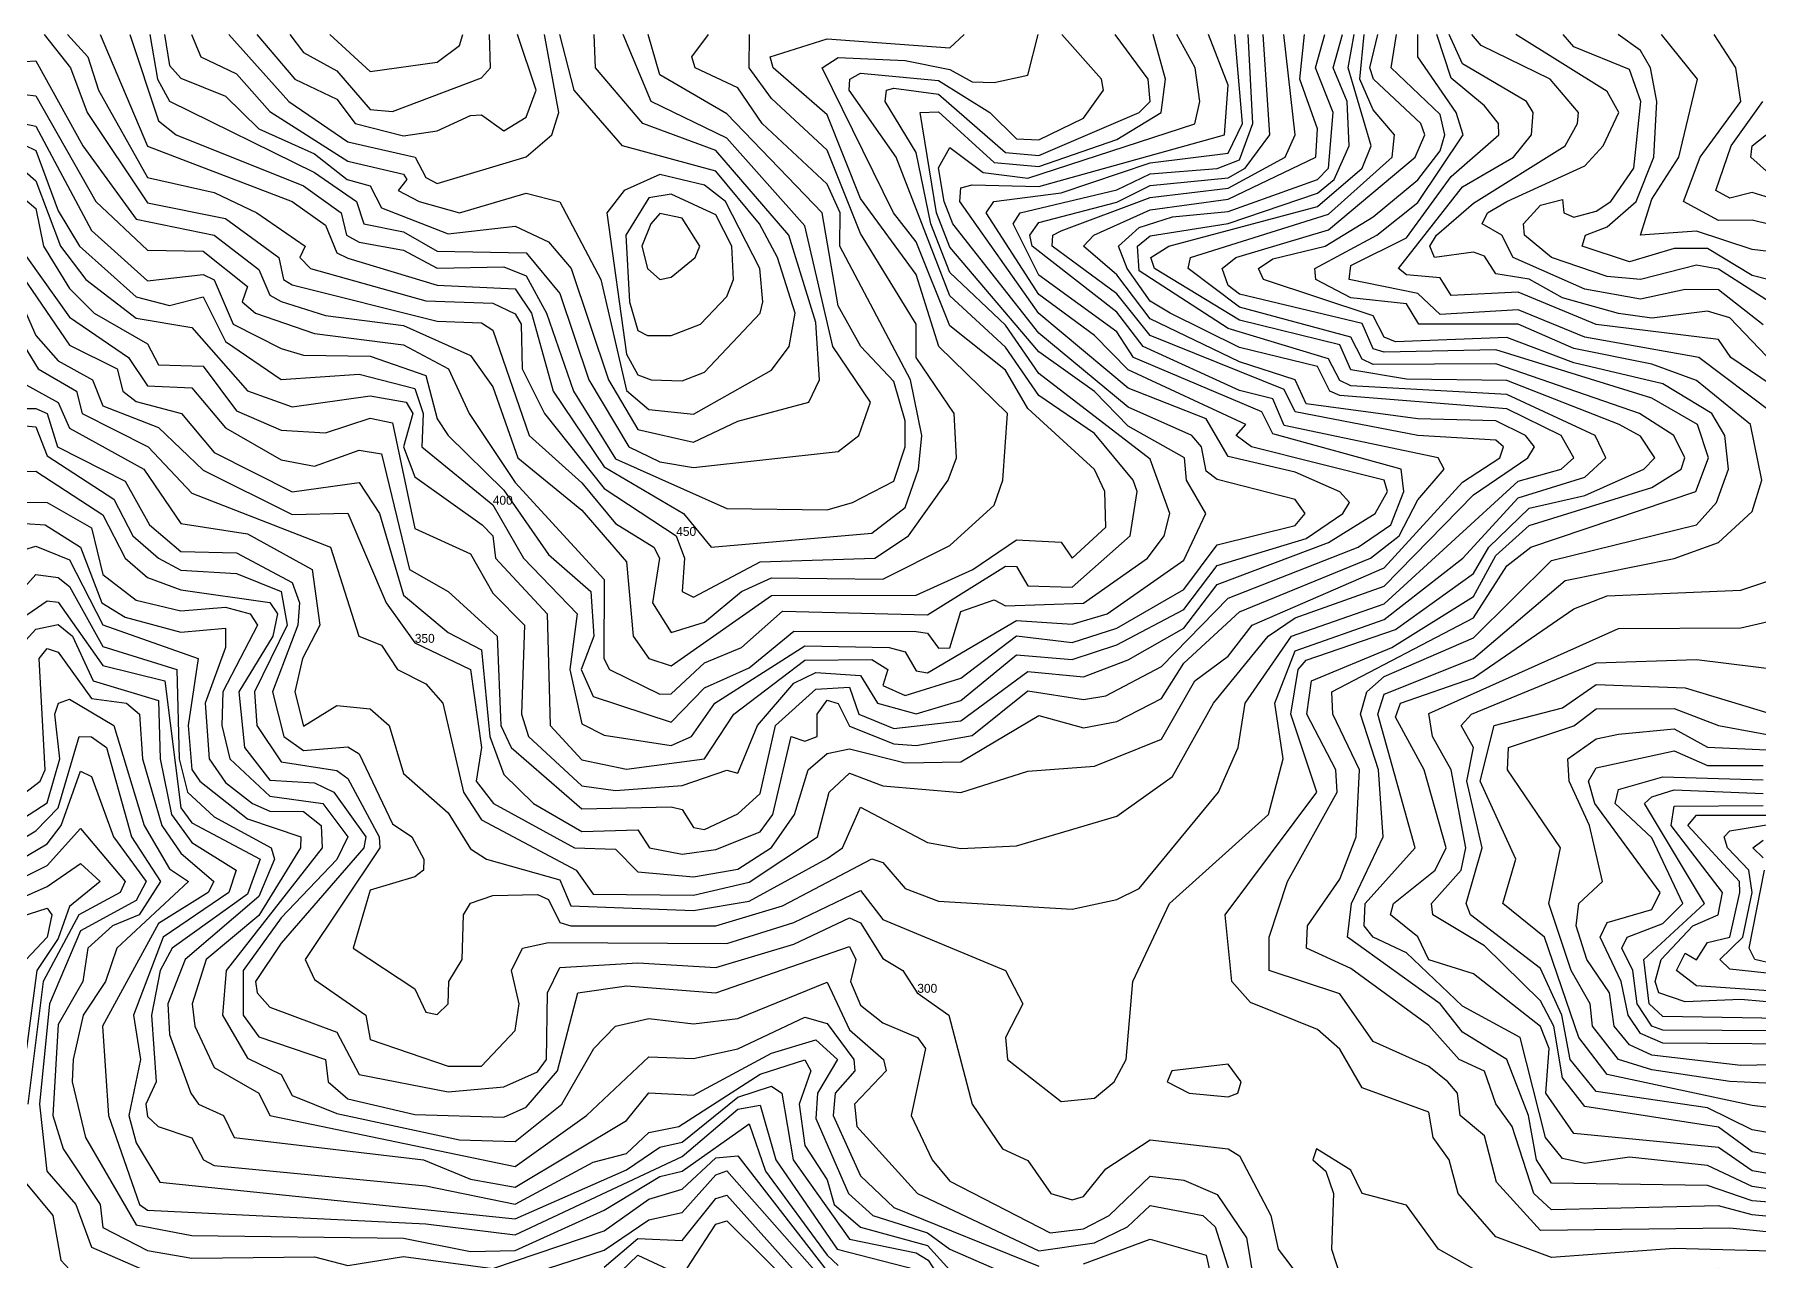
# Model space of a CAD drawing. Header units: metres. Extents: x 310028 to 360472, y 4137098 to 4159193.
# Drawn here: x 340161 to 342481, y 4157542 to 4159192 of the extents above; entities that cross this region are included whole.
import ezdxf

# ---------------------------------------------------------------- set-up
doc = ezdxf.new("R2010")
doc.units = ezdxf.units.M
for name, color, linetype in [('CONTOUR', 254, 'Continuous'), ('CONTOUR_INDEX', 33, 'Continuous'), ('CONTOUR_LABELS', 7, 'Continuous')]:
    doc.layers.add(name, color=color, linetype=linetype)

msp = doc.modelspace()

# ---------------------------------------------------------------- linework, layer by layer
at = {"layer": 'CONTOUR'}
for points, elevation in [([(340132.5, 4158730.3), (340192.5, 4158696.9), (340207.5, 4158662.4), (340307.8, 4158607.5), (340357.5, 4158534), (340447.5, 4158520.5), (340534.5, 4158472.5), (340544.8, 4158397.5), (340521.4, 4158352.5), (340511.1, 4158307.5), (340522.5, 4158261.3), (340567.5, 4158289.3), (340612.5, 4158284.8), (340637.9, 4158262.5), (340657.5, 4158197.6), (340717.5, 4158144.8), (340747.5, 4158096.4), (340768.8, 4158082.5), (340867.5, 4158054.4), (340882.5, 4158019.4), (341047.5, 4158013.4), (341122.5, 4158025.9), (341227.5, 4158083.1), (341248.4, 4158097.5), (341272.5, 4158152.3), (341362.5, 4158104.8), (341407.5, 4158096.6), (341482.5, 4158100.4), (341617.5, 4158140.2), (341692.5, 4158193.6), (341747.6, 4158292.5), (341821.1, 4158382.5), (341857.5, 4158407.1), (341977.5, 4158449.9), (342097.5, 4158572.7), (342170.7, 4158622.5), (342179.6, 4158637.5), (342167.4, 4158652.5), (342127.5, 4158672.2), (342022.5, 4158675), (341872.5, 4158695.1), (341857.5, 4158727.7), (341782.5, 4158751.8), (341662.5, 4158809.6), (341617.5, 4158868.8), (341572.8, 4158907.5), (341586.3, 4158922.5), (341662.5, 4158956.6), (341767.5, 4158970.6), (341885.2, 4159027.5), (341887.5, 4159065.7), (341863.8, 4159132.5), (341870.2, 4159192.5)], 330), ([(340132.5, 4158796.5), (340165.7, 4158742.5), (340217.3, 4158712.5), (340224.9, 4158682.5), (340313.5, 4158637.5), (340372.5, 4158575), (340559.2, 4158502.5), (340597.1, 4158382.5), (340627.5, 4158370.3), (340649.1, 4158337.5), (340687.5, 4158318.6), (340710.4, 4158292.5), (340738.2, 4158172.5), (340762.5, 4158135.1), (340889.7, 4158067.5), (340912.5, 4158035.1), (341047.5, 4158034), (341122.5, 4158051.2), (341214.4, 4158112.5), (341230.4, 4158172.5), (341257.5, 4158198.2), (341302.5, 4158180.9), (341407.5, 4158172.1), (341497.5, 4158200.8), (341587.5, 4158207.4), (341677.5, 4158243.8), (341722.5, 4158322.6), (341767.5, 4158355.7), (341799.5, 4158397.5), (341977.5, 4158474.5), (342082.5, 4158589.7), (342132.9, 4158622.5), (342137.9, 4158637.5), (342127.5, 4158646.4), (342022.5, 4158652.7), (341857.5, 4158684.7), (341842.5, 4158714.8), (341662.5, 4158787.1), (341617.5, 4158843.3), (341530.6, 4158907.5), (341531.3, 4158922.5), (341542.5, 4158928.3), (341662.5, 4158972.9), (341767.5, 4158985.5), (341844.2, 4159027.5), (341857.4, 4159057.5), (341842.4, 4159192.5)], 340), ([(340132.5, 4158884.5), (340207.5, 4158774.1), (340271.7, 4158742.5), (340279.3, 4158712.5), (340297.5, 4158698.3), (340358.3, 4158682.5), (340402.5, 4158629.8), (340507.5, 4158576.9), (340597.5, 4158589.3), (340624.8, 4158547.5), (340657.5, 4158437.9), (340717.5, 4158387.3), (340762.5, 4158364), (340773.7, 4158247.5), (340792.5, 4158196.2), (340832.4, 4158157.5), (340897.5, 4158119.8), (340972.5, 4158121.9), (340988.2, 4158097.5), (341032.5, 4158089.1), (341077.5, 4158095.2), (341137.5, 4158119), (341154.3, 4158142.5), (341179.3, 4158247.5), (341197.5, 4158241), (341213.9, 4158247.5), (341214.3, 4158277.5), (341227.5, 4158296.3), (341242.5, 4158292.1), (341257.5, 4158261.5), (341317.5, 4158237.5), (341347.5, 4158235.4), (341422.5, 4158248.8), (341497.5, 4158309), (341572.5, 4158297.2), (341602.5, 4158302.4), (341677.5, 4158341.7), (341767.5, 4158433.5), (341942.3, 4158502.5), (341986.3, 4158532.5), (342003.8, 4158577.5), (342000, 4158607.5), (341827.5, 4158654.7), (341812.5, 4158684.5), (341640.1, 4158757.5), (341617.5, 4158792), (341512.5, 4158868.3), (341478, 4158937.5), (341487.5, 4158952.5), (341617.5, 4158983.3), (341662.5, 4159004.7), (341752.5, 4159012.1), (341782.5, 4159023.7), (341800.3, 4159072.5), (341794.2, 4159192.5)], 360), ([(340132.5, 4158917.8), (340207.5, 4158812.1), (340287.1, 4158757.5), (340312.5, 4158719.7), (340372.5, 4158717), (340417.5, 4158663.2), (340492.5, 4158620), (340537.5, 4158611.4), (340597.5, 4158632.9), (340627.5, 4158627.9), (340665.5, 4158472.5), (340717.5, 4158442.9), (340783.4, 4158382.5), (340788.5, 4158262.5), (340802, 4158232.5), (340897.5, 4158149.9), (341017.5, 4158152.7), (341032.5, 4158149.4), (341047.5, 4158124.9), (341062.5, 4158122.2), (341107.5, 4158143.5), (341137.5, 4158170.7), (341158.2, 4158262.5), (341212.5, 4158311.2), (341257.5, 4158314), (341270, 4158277.5), (341317.5, 4158258.4), (341407.5, 4158268.7), (341497.5, 4158334.8), (341572.5, 4158328), (341632.5, 4158350.8), (341707.5, 4158393.2), (341752.5, 4158451.9), (341902.5, 4158508.5), (341965.2, 4158547.5), (341981.7, 4158577.5), (341977.5, 4158592.6), (341798.6, 4158637.5), (341778.1, 4158652.5), (341791.3, 4158667.5), (341632.5, 4158741), (341587.5, 4158787.4), (341512.5, 4158842.7), (341441.7, 4158952.5), (341451.7, 4158967.5), (341542.5, 4158979.5), (341662.5, 4159019.9), (341767.5, 4159032.7), (341786.8, 4159072.5), (341776.1, 4159192.5)], 370), ([(340147.5, 4158665.8), (340162.5, 4158664.4), (340177.5, 4158625.3), (340267.5, 4158567.1), (340293.1, 4158517.5), (340327.4, 4158487.5), (340357.5, 4158471.5), (340432.5, 4158466.7), (340492.8, 4158442.5), (340500.9, 4158397.5), (340456.9, 4158307.5), (340460.1, 4158262.5), (340492.5, 4158213.2), (340567.5, 4158201.7), (340582.5, 4158191), (340624.7, 4158112.5), (340625.4, 4158097.5), (340524.8, 4157947.5), (340537.5, 4157920.6), (340606.4, 4157872.5), (340612.5, 4157839.7), (340717.5, 4157803.5), (340762.5, 4157803.9), (340807.5, 4157851.8), (340812.9, 4157887.5), (340802.7, 4157932.5), (340817.4, 4157962.5), (340852.5, 4157970), (341092.5, 4157968.9), (341182.5, 4157997.3), (341272.5, 4158040.4), (341302.5, 4158001.1), (341467.5, 4157932.5), (341491.1, 4157887.5), (341467.6, 4157842.5), (341470.2, 4157812.5), (341542.5, 4157756.2), (341587.5, 4157760.7), (341614, 4157782.5), (341629.8, 4157812.5), (341639, 4157917.5), (341688.2, 4158022.5), (341821.7, 4158142.5), (341841.3, 4158217.5), (341830.2, 4158292.5), (341857.5, 4158362.9), (341977.5, 4158404.9), (342083, 4158487.5), (342157.5, 4158568.9), (342247.5, 4158596.6), (342275.5, 4158622.5), (342261.3, 4158652.5), (342142.5, 4158708), (341932.5, 4158719.4), (341917.5, 4158726.8), (341902.5, 4158756), (341767.5, 4158796.8), (341647.5, 4158874.5), (341645.2, 4158907.5), (341662.5, 4158921.3), (341767.5, 4158938.2), (341887.5, 4158978.8), (341909.9, 4158997.5), (341930.3, 4159042.5), (341927.6, 4159102.5), (341908.8, 4159147.5), (341921.3, 4159192.5)], 310), ([(340147.5, 4158688.9), (340162.5, 4158689.2), (340177.5, 4158682.4), (340191.7, 4158637.5), (340282.5, 4158591.2), (340315.4, 4158532.5), (340357.5, 4158496.4), (340432.5, 4158494.6), (340507.5, 4158454.8), (340517.4, 4158427.5), (340515.1, 4158397.5), (340481, 4158307.5), (340496.4, 4158247.5), (340522.5, 4158228.7), (340582.5, 4158233.8), (340597.5, 4158224), (340642.5, 4158129.9), (340668.5, 4158112.5), (340684.7, 4158082.5), (340684.4, 4158067.5), (340672.5, 4158058.6), (340612.5, 4158040.5), (340589.4, 4157962.5), (340672.5, 4157907.9), (340687.5, 4157876.3), (340702.5, 4157873.4), (340717.2, 4157887.5), (340718.4, 4157917.5), (340736.3, 4157947.5), (340738.2, 4158007.5), (340747.5, 4158023), (340777.5, 4158033.5), (340837.5, 4158034.7), (340852.5, 4158028), (340867.5, 4157997.3), (340882.5, 4157992.6), (341077.5, 4157992.7), (341167.5, 4158019.4), (341287.5, 4158083), (341302.5, 4158077.7), (341332.5, 4158042.7), (341377.5, 4158026), (341557.5, 4158014.9), (341617.5, 4158028), (341647.5, 4158043.1), (341754.5, 4158172.5), (341780.9, 4158232.5), (341790.2, 4158292.5), (341852.6, 4158382.5), (341977.5, 4158426.1), (342157.5, 4158591), (342215.7, 4158607.5), (342232.5, 4158622.4), (342215.5, 4158652.5), (342142.5, 4158688.4), (341917.5, 4158706.5), (341904.3, 4158712.5), (341887.5, 4158745.5), (341782.5, 4158771.2), (341689.2, 4158817.5), (341662.5, 4158833.7), (341631.2, 4158877.5), (341619.6, 4158907.5), (341647.5, 4158932.5), (341692.5, 4158947), (341767.5, 4158954.1), (341887.5, 4158997.4), (341902.4, 4159012.5), (341908.7, 4159087.5), (341884.8, 4159147.5), (341897.4, 4159192.5)], 320), ([(340147.5, 4158970.8), (340162.5, 4158958.1), (340172.7, 4158907.5), (340207.5, 4158850.5), (340240.8, 4158817.5), (340312.5, 4158776.2), (340327.5, 4158748), (340387.5, 4158746.1), (340432.5, 4158685.8), (340492.5, 4158659.7), (340552.5, 4158656.1), (340612.5, 4158676.2), (340642.5, 4158669.8), (340672.5, 4158527.6), (340747.5, 4158493.5), (340777.5, 4158440.4), (340820.1, 4158397.5), (340815.9, 4158277.5), (340825.5, 4158247.5), (340897.5, 4158181.2), (340942.5, 4158175), (341032.5, 4158181.7), (341092.5, 4158202.2), (341107.5, 4158198), (341134, 4158262.5), (341182.5, 4158319.3), (341212.5, 4158333.6), (341272.5, 4158329.8), (341295.1, 4158292.5), (341347.5, 4158277.9), (341407.5, 4158296.1), (341482.5, 4158357.4), (341557.5, 4158351.3), (341617.5, 4158370.8), (341707.5, 4158418.4), (341752.5, 4158477.7), (341872.5, 4158514.2), (341921.5, 4158547.5), (341930.5, 4158562.5), (341917.5, 4158576.8), (341857.5, 4158603.5), (341767.5, 4158624.2), (341737.5, 4158675.2), (341632.5, 4158716.5), (341512.5, 4158816.7), (341406, 4158967.5), (341407.5, 4158986.1), (341422.5, 4158990), (341512.5, 4158988), (341762.5, 4159057.5), (341767.5, 4159124.2), (341740.8, 4159192.5)], 380), ([(340147.5, 4159008.7), (340162.5, 4158995.6), (340195.5, 4158907.5), (340229.9, 4158862.5), (340297.5, 4158810.7), (340372.5, 4158797.9), (340447.5, 4158712.9), (340507.5, 4158691.3), (340612.5, 4158706), (340660.9, 4158697.5), (340670, 4158682.5), (340657.1, 4158637.5), (340672.5, 4158597.1), (340763, 4158532.5), (340777.4, 4158517.5), (340781, 4158487.5), (340850.7, 4158412.5), (340854.6, 4158262.5), (340897.5, 4158216), (340957.5, 4158203.7), (341062.5, 4158217.5), (341101.9, 4158277.5), (341197.5, 4158350.3), (341287.5, 4158351), (341309.2, 4158337.5), (341302.5, 4158316.2), (341332.5, 4158302.6), (341407.5, 4158325.8), (341482.5, 4158382.8), (341557.5, 4158373.9), (341617.5, 4158393.1), (341707.5, 4158445.2), (341752.5, 4158505.6), (341857.5, 4158531.5), (341871.1, 4158547.5), (341857.5, 4158566.3), (341752.5, 4158593.5), (341737.5, 4158604.8), (341731.4, 4158637.5), (341718.6, 4158652.5), (341632.5, 4158690.7), (341512.5, 4158790.4), (341396.8, 4158937.5), (341384.9, 4158967.5), (341377.5, 4159012.8), (341392.5, 4159040.3), (341437.5, 4159006.8), (341497.5, 4158999.1), (341722.5, 4159072.2), (341729, 4159102.5), (341722.7, 4159147.5), (341698, 4159192.5)], 390), ([(340147.5, 4159072.4), (340162.5, 4159069.1), (340237.5, 4158928.8), (340312.5, 4158860.9), (340387.5, 4158869.6), (340402.5, 4158862), (340428.1, 4158802.5), (340492.5, 4158769.6), (340522.5, 4158760.8), (340612.5, 4158759.4), (340687.5, 4158733.3), (340702.5, 4158675.2), (340717.4, 4158652.5), (340792.5, 4158578.9), (340852.5, 4158492.3), (340909.4, 4158442.5), (340913.6, 4158382.5), (340896.3, 4158337.5), (340912.5, 4158301.2), (341017.5, 4158267), (341062.5, 4158313.2), (341122.5, 4158340), (341182.5, 4158389.5), (341347.5, 4158389), (341362.5, 4158386.4), (341377.5, 4158366.4), (341392.5, 4158366.7), (341407.5, 4158415.9), (341452.5, 4158431.4), (341467.5, 4158423.4), (341572.5, 4158427.1), (341658.7, 4158487.5), (341681.2, 4158517.5), (341689, 4158547.5), (341662.5, 4158620.8), (341512.5, 4158736.2), (341467.5, 4158801.2), (341392.5, 4158872.2), (341366.9, 4158937.5), (341347.5, 4159033.8), (341305.7, 4159102.5), (341307.3, 4159117.5), (341317.5, 4159120.2), (341377.5, 4159112), (341467.5, 4159033.7), (341512.5, 4159029.5), (341647.5, 4159087.3), (341662.4, 4159102.5), (341659.6, 4159132.5), (341615, 4159192.5)], 410), ([(340147.5, 4159111.6), (340162.5, 4159109.7), (340243.1, 4158967.5), (340312.5, 4158902.1), (340387.5, 4158900.8), (340447.5, 4158853.3), (340440.3, 4158832.5), (340458.1, 4158817.5), (340537.5, 4158790), (340657.5, 4158774.5), (340718, 4158742.5), (340745.8, 4158682.5), (340807.5, 4158589.4), (340927.5, 4158458.8), (340927.1, 4158352.5), (340934.5, 4158337.5), (341002.5, 4158304.5), (341017.5, 4158304.9), (341062.5, 4158346.8), (341112.3, 4158367.5), (341167.5, 4158416), (341362.5, 4158411.4), (341467.5, 4158476.7), (341482.5, 4158476.3), (341497.5, 4158450.2), (341557.5, 4158448.7), (341635.4, 4158517.5), (341645, 4158577.5), (341639.5, 4158592.5), (341587.5, 4158655.2), (341512.5, 4158706.4), (341467.5, 4158771.4), (341392.5, 4158840.8), (341320.6, 4159027.5), (341257, 4159117.5), (341258.2, 4159132.5), (341272.5, 4159140.5), (341377.5, 4159130.6), (341446.5, 4159087.5), (341482.5, 4159052.2), (341512.5, 4159050.9), (341572.5, 4159079.9), (341599.3, 4159117.5), (341596.8, 4159132.5), (341543.4, 4159192.5)], 420), ([(340147.5, 4159156.1), (340162.5, 4159157.1), (340225.8, 4159042.5), (340297.5, 4158944.1), (340402.5, 4158922.5), (340462.5, 4158876), (340477.5, 4158841.8), (340492.5, 4158832.9), (340552.5, 4158814.2), (340657.5, 4158800.6), (340747.5, 4158760.5), (340777.5, 4158718.2), (340811.1, 4158622.5), (340897.5, 4158552.2), (340957.5, 4158482.4), (340966.4, 4158382.5), (340987.3, 4158352.5), (341017.5, 4158342.5), (341152.5, 4158437.1), (341347.5, 4158437.8), (341423.7, 4158472.5), (341482.5, 4158512.4), (341542.5, 4158509), (341557.5, 4158487.5), (341602.5, 4158529.4), (341601.1, 4158577.5), (341587.5, 4158606.8), (341497.5, 4158689), (341467.5, 4158740.6), (341392.5, 4158800.4), (341347.5, 4158913.5), (341317, 4158952.5), (341220.6, 4159147.5), (341242.5, 4159161.4), (341332.5, 4159157.3), (341392.5, 4159145.2), (341422.5, 4159128.8), (341452.5, 4159127.7), (341497.5, 4159137.8), (341511.4, 4159192.5)], 430), ([(340173.7, 4159192.5), (340209.2, 4159147.5), (340231.5, 4159087.5), (340312.5, 4158966), (340417.5, 4158944.8), (340489.5, 4158892.5), (340495.6, 4158862.5), (340507.5, 4158855.6), (340702.5, 4158806.7), (340762.5, 4158804.3), (340777.5, 4158794.4), (340826.3, 4158652.5), (340897.5, 4158588.9), (340942.5, 4158534.3), (340994.1, 4158502.5), (341002, 4158487.5), (340992.5, 4158427.5), (341017.5, 4158387.3), (341062.5, 4158401.5), (341112.1, 4158442.5), (341152.5, 4158461.3), (341302.5, 4158459.1), (341392.5, 4158504.7), (341452.5, 4158559.1), (341464.1, 4158592.5), (341470.3, 4158682.5), (341377.8, 4158772.5), (341347.5, 4158869.5), (341272.5, 4158971.6), (341227.5, 4159084.5), (341155, 4159147.5), (341150.8, 4159162.5), (341227.5, 4159186.7), (341392.5, 4159174.4), (341412.1, 4159192.5)], 440), ([(340248.9, 4159192.5), (340312.5, 4159042), (340507.5, 4158967.6), (340552.5, 4158936), (340567.5, 4158898.6), (340582.5, 4158891.3), (340702.5, 4158854.9), (340807.5, 4158850), (340829.6, 4158817.5), (340858.7, 4158712.5), (340927.5, 4158610.3), (341034, 4158547.5), (341071.3, 4158502.5), (341287.5, 4158521.3), (341332.5, 4158555.9), (341350.6, 4158607.5), (341354.9, 4158652.5), (341339.5, 4158727.5), (341244.6, 4158907.5), (341245, 4158952.5), (341227.5, 4158991.2), (341140, 4159072.5), (341107.5, 4159120.6), (341050, 4159147.5), (341045.2, 4159162.5), (341067.7, 4159192.5)], 460), ([(340289.1, 4159192.5), (340327.5, 4159076.1), (340351.3, 4159057.5), (340522.5, 4158988.9), (340573.6, 4158952.5), (340580.7, 4158922.5), (340597.5, 4158913.1), (340657.5, 4158902.2), (340702.5, 4158878), (340792.5, 4158879.9), (340822.5, 4158867.8), (340849.7, 4158817.5), (340886.2, 4158712.5), (340942.5, 4158621.4), (341092.5, 4158554.5), (341227.5, 4158552.5), (341261.6, 4158562.5), (341317.5, 4158591.3), (341332.4, 4158637.5), (341332.5, 4158672.3), (341317.5, 4158725.5), (341272.8, 4158772.5), (341242.5, 4158827.4), (341221, 4158952.5), (341092.5, 4159085.9), (341002.5, 4159138.3), (340986.4, 4159192.5)], 470), ([(340315.8, 4159192.5), (340326, 4159132.5), (340342.5, 4159102.9), (340537.5, 4159006.8), (340594, 4158967.5), (340604.1, 4158937.5), (340657.5, 4158926.7), (340702.5, 4158900.8), (340822.5, 4158898.6), (340867.5, 4158843.7), (340906.8, 4158727.5), (340960.5, 4158637.5), (341002.5, 4158617.3), (341047.5, 4158609.6), (341242.5, 4158631), (341270, 4158652.5), (341285.9, 4158697.5), (341235.1, 4158772.5), (341197.5, 4158934.7), (341092.5, 4159052.8), (340990.5, 4159102.5), (340953.1, 4159192.5)], 480), ([(340335.8, 4159192.5), (340342.5, 4159150.8), (340357.5, 4159133.7), (340417.5, 4159109.4), (340462.5, 4159065.3), (340537.5, 4159032), (340581.4, 4158997.5), (340612.5, 4158988.6), (340627.5, 4158959), (340717.5, 4158924.2), (340807.5, 4158934.6), (340852.5, 4158913.5), (340882.8, 4158877.5), (340933, 4158727.5), (340972.5, 4158660.7), (341047.5, 4158643.9), (341107.5, 4158672.1), (341202.9, 4158697.5), (341217.4, 4158727.5), (341212.5, 4158804.7), (341175.8, 4158922.5), (341077.5, 4159036.2), (340979.6, 4159072.5), (340915.6, 4159147.5), (340913.8, 4159192.5)], 490), ([(340422.2, 4159192.5), (340503.1, 4159102.5), (340582.5, 4159048), (340673.1, 4159027.5), (340687.5, 4158999.9), (340702.5, 4158991.7), (340822.5, 4159027.9), (340856.9, 4159057.5), (340866.2, 4159087.5), (340846.9, 4159192.5)], 510), ([(340459.9, 4159192.5), (340511, 4159132.5), (340567.5, 4159105.5), (340592.2, 4159072.5), (340657.5, 4159056), (340702.5, 4159062.7), (340747.5, 4159083.6), (340762.5, 4159084.2), (340792.5, 4159063), (340822.5, 4159081.3), (340835.8, 4159117.5), (340810.7, 4159192.5)], 520), ([(340504.3, 4159192.5), (340522.5, 4159168.4), (340567.5, 4159143.6), (340612.5, 4159091.6), (340642.5, 4159088.6), (340762.5, 4159134.3), (340774.4, 4159147.5), (340773.1, 4159192.5)], 530), ([(340558.3, 4159192.5), (340612.5, 4159142.6), (340702.5, 4159155.4), (340732.5, 4159177.5), (340737.3, 4159192.5)], 540), ([(342607.5, 4157568.9), (342442.5, 4157585.6), (342187.5, 4157582.6), (342128.3, 4157647.5), (342112.5, 4157710), (342079.4, 4157737.5), (342076.1, 4157767.5), (342063.1, 4157782.5), (342037.5, 4157803.3), (341962.5, 4157837.1), (341917.5, 4157901.1), (341822.3, 4157932.5), (341822.5, 4157977.5), (341847.3, 4158052.5), (341913.8, 4158172.5), (341912.4, 4158202.5), (341873.4, 4158277.5), (341879.5, 4158322.5), (341987.4, 4158367.5), (342097.5, 4158435.8), (342127.5, 4158491), (342172.5, 4158531.4), (342337.5, 4158582.6), (342377, 4158607.5), (342381.8, 4158622.5), (342367, 4158652.5), (342321, 4158682.5), (342127.5, 4158749.3), (341962.5, 4158748.4), (341947.5, 4158755.6), (341932.5, 4158785), (341782.5, 4158825.3), (341713.3, 4158877.5), (341716.4, 4158892.5), (341902.5, 4158950.6), (341988.1, 4159027.5), (341991, 4159057.5), (341962.5, 4159091.2), (341944.5, 4159132.5), (341950.3, 4159192.5)], 290), ([(342697.5, 4157581.7), (342472.5, 4157603.8), (342427.5, 4157615.6), (342202.5, 4157610.5), (342178.8, 4157632.5), (342149.6, 4157722.5), (342127.5, 4157753.2), (342112.5, 4157797.2), (342078.4, 4157812.5), (342037.5, 4157858.3), (341932.5, 4157935), (341872.9, 4157962.5), (341874, 4157992.5), (341917.5, 4158055.4), (341939.7, 4158112.5), (341944.3, 4158202.5), (341908.1, 4158277.5), (341906.8, 4158307.5), (342097.5, 4158407.4), (342142.5, 4158477.4), (342174.9, 4158502.5), (342396.8, 4158577.5), (342413.7, 4158622.5), (342399, 4158667.5), (342337.5, 4158703.1), (342127.5, 4158767.8), (341977.5, 4158764.8), (341962.5, 4158769.3), (341947.5, 4158803.6), (341782.5, 4158843), (341767.5, 4158854.4), (341759.1, 4158877.5), (341777.4, 4158892.5), (341902.5, 4158929.7), (342019, 4159027.5), (342032.1, 4159057.5), (342026.7, 4159072.5), (341962.9, 4159132.5), (341957.8, 4159147.5), (341968.8, 4159192.5)], 280), ([(342727.5, 4157602.1), (342472.5, 4157622.3), (342412.5, 4157643.1), (342202.5, 4157646.3), (342182.4, 4157677.5), (342171.6, 4157737.5), (342142.4, 4157812.5), (342082.5, 4157849.5), (342052.5, 4157887.7), (341927.9, 4157977.5), (341933.4, 4158022.5), (341976.1, 4158112.5), (341969.5, 4158202.5), (341945.3, 4158277.5), (341954, 4158307.5), (341977.5, 4158328.3), (342097.5, 4158380.4), (342202.5, 4158484.2), (342397.5, 4158532.5), (342424.7, 4158562.5), (342440.6, 4158607.5), (342435.6, 4158652.5), (342418.1, 4158682.5), (342352.5, 4158722.4), (342232.5, 4158750.3), (342142.5, 4158784.7), (341992.5, 4158778.7), (341977.5, 4158785.2), (341962.5, 4158813.8), (341814.8, 4158862.5), (341808.1, 4158877.5), (341827.5, 4158890.5), (341898, 4158907.5), (341962.5, 4158946.9), (342022.5, 4158996.8), (342052.5, 4159035.7), (342059, 4159057.5), (342052.5, 4159084.6), (341986.9, 4159147.5), (341994.1, 4159192.5)], 270), ([(342502.5, 4157637.4), (342472.5, 4157641.7), (342412.5, 4157669.9), (342307.5, 4157681.2), (342247.5, 4157672.6), (342217.5, 4157679.3), (342194.4, 4157707.5), (342160.5, 4157842.5), (342082.5, 4157884.7), (342007.5, 4157956.3), (341962.5, 4157977.4), (341950.3, 4157992.5), (341951.6, 4158022.5), (342018.8, 4158097.5), (341968.9, 4158277.5), (341977.5, 4158304.4), (342097.5, 4158352.4), (342220.9, 4158457.5), (342367.5, 4158487), (342427.5, 4158508.5), (342472.5, 4158550.4), (342485.6, 4158592.5), (342470.4, 4158667.5), (342397.5, 4158726.6), (342337.5, 4158748.5), (342232.5, 4158769.8), (342157.5, 4158802.5), (342023.8, 4158802.5), (342007.5, 4158829.8), (341932.5, 4158838), (341885.5, 4158862.5), (341883.8, 4158877.5), (341967.5, 4158922.5), (342022.5, 4158966.1), (342083.8, 4159057.5), (342074.3, 4159087.5), (342022.4, 4159162.5), (342022.7, 4159192.5)], 260), ([(342510.7, 4158712.5), (342443.7, 4158757.5), (342427.5, 4158781.9), (342262.5, 4158802.3), (342157.5, 4158845.4), (342067.5, 4158841.3), (342052.5, 4158864.8), (342007.5, 4158868.8), (341996.5, 4158877.5), (342082.5, 4158987.2), (342151.5, 4159027.5), (342175.5, 4159057.5), (342178, 4159087.5), (342168.8, 4159102.5), (342082.5, 4159152.8), (342064.9, 4159192.5)], 240), ([(342551.1, 4158697.5), (342442.5, 4158811.1), (342412.5, 4158820.2), (342337.5, 4158810.7), (342292.5, 4158817.1), (342217.5, 4158838.2), (342172.5, 4158863.3), (342127.5, 4158870.5), (342112.5, 4158894.3), (342097.5, 4158899.4), (342045, 4158892.5), (342038.7, 4158907.5), (342047.6, 4158922.5), (342097.5, 4158965.3), (342220.8, 4159042.5), (342237.5, 4159072.5), (342239, 4159087.5), (342200.9, 4159132.5), (342107.7, 4159177.5), (342095.5, 4159192.5)], 230), ([(342487.5, 4158801.8), (342427.5, 4158848.8), (342382.5, 4158849.4), (342322.5, 4158836), (342247.5, 4158849.8), (342150.8, 4158892.5), (342135.8, 4158922.5), (342109, 4158937.5), (342116.5, 4158952.5), (342142.5, 4158967.8), (342247.5, 4159015.7), (342272.1, 4159042.5), (342293.3, 4159087.5), (342277.5, 4159115.8), (342154.7, 4159192.5)], 220), ([(342519.7, 4158817.5), (342427.5, 4158876.5), (342397.5, 4158881.8), (342322.5, 4158862.8), (342277.5, 4158866.6), (342202.5, 4158892.3), (342166, 4158922.5), (342164.9, 4158937.5), (342187.5, 4158962.7), (342217.5, 4158970.5), (342219.1, 4158952.5), (342232.5, 4158946.8), (342262.5, 4158954.6), (342282.2, 4158967.5), (342313.3, 4159012.5), (342322.7, 4159102.5), (342307.5, 4159145.4), (342232.5, 4159175.8), (342218.3, 4159192.5)], 210), ([(342547.5, 4158894), (342472.5, 4158902.9), (342397.5, 4158927.9), (342322.3, 4158922.5), (342337.5, 4158970.7), (342373.9, 4159027.5), (342399, 4159132.5), (342350.7, 4159192.5)], 190), ([(342562.5, 4158920.4), (342472.5, 4158942.5), (342427.5, 4158942.3), (342380.2, 4158967.5), (342402.5, 4159027.5), (342457.2, 4159102.5), (342450.6, 4159147.5), (342421.3, 4159192.5)], 180), ([(342577.5, 4158947.4), (342472.5, 4158979.6), (342442.5, 4158972.3), (342423.6, 4158982.5), (342444.3, 4159042.5), (342486.9, 4159102.5)], 170), ([(342504.6, 4158997.5), (342470.8, 4159027.5), (342472.5, 4159042.6), (342532.5, 4159089.5)], 160), ([(340990.5, 4158727.5), (341032.5, 4158726.1), (341062.5, 4158738), (341137.5, 4158817.5), (341141.1, 4158832.5), (341137.1, 4158877.5), (341090.9, 4158967.5), (341062.5, 4158989.5), (341002.5, 4159003.8), (340954.1, 4158982.5), (340930.8, 4158952.5), (340957.5, 4158762.1), (340972.5, 4158734.5), (340990.5, 4158727.5)], 510), ([(340985.8, 4158787.5), (341017.5, 4158787.3), (341057.2, 4158802.5), (341092.5, 4158839.6), (341101.4, 4158862.5), (341099.2, 4158907.5), (341077.5, 4158949.8), (341017.5, 4158977.5), (340987.5, 4158972.7), (340956.4, 4158922.5), (340961.6, 4158832.5), (340972.5, 4158794), (340985.8, 4158787.5)], 520), ([(340985.6, 4158877.5), (341002.5, 4158862.7), (341017.5, 4158865.8), (341049.9, 4158892.5), (341056.1, 4158907.5), (341032.5, 4158945.3), (341002.5, 4158951.4), (340990.4, 4158937.5), (340978, 4158907.5), (340985.6, 4158877.5)], 530), ([(340147.5, 4158563.1), (340177.5, 4158562.7), (340237.5, 4158528.5), (340252.5, 4158465.6), (340297.5, 4158431), (340357.5, 4158416.5), (340417.5, 4158421.4), (340451, 4158412.5), (340460.8, 4158397.5), (340414.2, 4158307.5), (340412.6, 4158262.5), (340423.5, 4158217.5), (340477.5, 4158167.2), (340548.7, 4158157.5), (340582.5, 4158112.5), (340567.5, 4158082), (340492.5, 4158003.2), (340441.4, 4157932.5), (340441.4, 4157872.5), (340462.5, 4157843.3), (340552.3, 4157812.5), (340555.9, 4157782.5), (340582.5, 4157759.6), (340672.5, 4157738.5), (340792.5, 4157735.2), (340822.5, 4157748.4), (340864.8, 4157797.5), (340892, 4157902.5), (340957.5, 4157911.9), (341077.5, 4157902.6), (341257.5, 4157964.6), (341266, 4157947.5), (341258.9, 4157917.5), (341272.5, 4157885.8), (341302.5, 4157861.9), (341349.2, 4157842.5), (341359.7, 4157827.5), (341340.7, 4157737.5), (341368.8, 4157677.5), (341392.5, 4157649), (341527.5, 4157579.4), (341572.5, 4157584.7), (341607.3, 4157602.5), (341662.5, 4157655.8), (341707.5, 4157650.2), (341752.5, 4157630.8), (341792.2, 4157572.5), (341799.8, 4157527.5)], 290), ([(340147.5, 4158534.1), (340175.1, 4158532.5), (340222.5, 4158502.2), (340251.4, 4158427.5), (340282.5, 4158408.1), (340357.5, 4158388.1), (340417.5, 4158393.3), (340417.6, 4158367.5), (340390.3, 4158292.5), (340395.6, 4158217.5), (340417.5, 4158185.5), (340454.2, 4158157.5), (340477.5, 4158146.9), (340522.5, 4158146.6), (340546.5, 4158127.5), (340547.9, 4158097.5), (340418.6, 4157932.5), (340413.7, 4157872.5), (340447.5, 4157814.6), (340492.5, 4157792.7), (340507.5, 4157764.4), (340567.5, 4157740), (340732.5, 4157704.5), (340807.5, 4157702.5), (340870.2, 4157752.5), (340913.5, 4157827.5), (340942.5, 4157857.6), (340987.5, 4157868), (341047.5, 4157860.6), (341107.5, 4157867.9), (341227.5, 4157916.8), (341257.5, 4157852.8), (341303.4, 4157812.5), (341306.9, 4157797.5), (341264.3, 4157752.5), (341267.5, 4157722.5), (341349, 4157632.5), (341512.5, 4157555.3), (341587.5, 4157565.7), (341632, 4157587.5), (341662.5, 4157616.2), (341733.2, 4157602.5), (341749.7, 4157587.5), (341792.5, 4157452.5)], 280), ([(340147.5, 4158499.3), (340162.5, 4158503.7), (340207.5, 4158485.4), (340252.5, 4158397.7), (340380.9, 4158352.5), (340367.3, 4158262.5), (340372.5, 4158203.2), (340383.2, 4158187.5), (340447.5, 4158136.5), (340518.9, 4158112.5), (340518.5, 4158097.5), (340462.5, 4158006.4), (340391.8, 4157947.5), (340372.9, 4157887.5), (340376.4, 4157857.5), (340402.5, 4157801.7), (340462.5, 4157767.4), (340477.5, 4157737.1), (340807.5, 4157668.7), (340903.5, 4157737.5), (340987.5, 4157816.5), (341047.5, 4157814), (341107.5, 4157827), (341197.5, 4157869.6), (341227.5, 4157861.1), (341263.6, 4157812.5), (341264.7, 4157797.5), (341238.2, 4157767.5), (341235.5, 4157737.5), (341272.5, 4157656.3), (341317.5, 4157613.4), (341512.5, 4157534.3)], 270), ([(340115.5, 4158412.5), (340162.5, 4158465.4), (340192.5, 4158461.7), (340207.5, 4158449.6), (340252.5, 4158368.7), (340352.2, 4158337.5), (340355.2, 4158217.5), (340366.5, 4158172.5), (340402.5, 4158139.4), (340479.3, 4158097.5), (340483.5, 4158082.5), (340462.5, 4158032.2), (340363.4, 4157947.5), (340339.9, 4157887.5), (340342.5, 4157846.4), (340371.1, 4157767.5), (340381.5, 4157752.5), (340415.2, 4157737.5), (340429.4, 4157707.5), (340684.3, 4157677.5), (340747.5, 4157651.8), (340807.5, 4157641), (340957.5, 4157730.5), (340987.5, 4157767.9), (341047.5, 4157764.5), (341152.5, 4157821.3), (341212.5, 4157839.1), (341241.4, 4157812.5), (341214.6, 4157767.5), (341212.5, 4157733.4), (341256.4, 4157632.5), (341288.9, 4157602.5), (341362.5, 4157579.2), (341392.5, 4157557.4), (341497.5, 4157511.6)], 260), ([(342532.5, 4157677.7), (342472.5, 4157688.4), (342427.5, 4157721.6), (342247.5, 4157749.6), (342217.5, 4157788.1), (342205.6, 4157857.5), (342187.5, 4157891.6), (342112.5, 4157965.6), (342042.7, 4158007.5), (342041.2, 4158022.5), (342081.1, 4158067.5), (342087, 4158097.5), (342067.6, 4158202.5), (342042.3, 4158247.5), (342037.5, 4158278.5), (342292.5, 4158392.9), (342457.5, 4158393.8), (342517.5, 4158407.9)], 240), ([(340139.8, 4158367.5), (340162.5, 4158392.1), (340192.5, 4158398.1), (340211.8, 4158382.5), (340239.6, 4158322.5), (340327.5, 4158296.1), (340329.6, 4158217.5), (340344.9, 4158142.5), (340372.5, 4158104.6), (340431.9, 4158067.5), (340422.3, 4158037.5), (340333.8, 4157977.5), (340293.7, 4157872.5), (340303.2, 4157812.5), (340287.8, 4157737.5), (340297.5, 4157700.3), (340329.3, 4157647.5), (340807.5, 4157598.3), (340957.5, 4157664.2), (341002.5, 4157694.6), (341032.5, 4157701.5), (341107.5, 4157761.9), (341152.5, 4157776.8), (341166.4, 4157767.5), (341181.7, 4157677.5), (341257.5, 4157570.8), (341347.5, 4157552.4), (341363.7, 4157542.5), (341392.5, 4157497.6)], 240), ([(340072.5, 4158114.8), (340168.2, 4158187.5), (340174.9, 4158202.5), (340167.1, 4158352.5), (340177.5, 4158365.9), (340192.5, 4158361.2), (340237.5, 4158298.6), (340284.3, 4158292.5), (340302.1, 4158277.5), (340306.1, 4158217.5), (340332.1, 4158127.5), (340357.5, 4158090.5), (340401.8, 4158052.5), (340394.5, 4158037.5), (340327.5, 4157995.6), (340252.2, 4157857.5), (340260.3, 4157737.5), (340302, 4157617.5), (340312.5, 4157609.8), (340687.5, 4157591.6), (340807.5, 4157576.6), (341032.5, 4157682.3), (341107.5, 4157746), (341137.5, 4157751.3), (341158.3, 4157677.5), (341241.1, 4157557.5), (341347.5, 4157529.9)], 230), ([(342562.5, 4157702.5), (342472.5, 4157717.9), (342412.5, 4157747.5), (342262.5, 4157769.8), (342227.8, 4157812.5), (342216.3, 4157872.5), (342187.5, 4157935.3), (342093.3, 4158007.5), (342087.5, 4158022.5), (342109.1, 4158097.5), (342088.7, 4158187.5), (342097.7, 4158232.5), (342080.8, 4158262.5), (342094.7, 4158277.5), (342262.5, 4158346.5), (342397.5, 4158351.3), (342517.5, 4158336.2)], 230), ([(342802.5, 4157710.3), (342472.5, 4157750.6), (342277.5, 4157792.3), (342239.1, 4157842.5), (342193, 4157977.5), (342137.2, 4158022.5), (342154.6, 4158082.5), (342106.3, 4158187.5), (342125.5, 4158262.5), (342217.5, 4158286.3), (342262.5, 4158317.7), (342382.5, 4158313), (342517.5, 4158272.2)], 220), ([(340072.5, 4158090.5), (340177.5, 4158158.1), (340194.7, 4158217.5), (340187.9, 4158277.5), (340192.7, 4158292.5), (340207.5, 4158297.9), (340267.5, 4158262.4), (340308.3, 4158127.5), (340342.5, 4158069.5), (340367.9, 4158052.5), (340271.6, 4157962.5), (340256, 4157917.5), (340226.3, 4157872.5), (340212.7, 4157812.5), (340211.2, 4157782.5), (340229.1, 4157707.5), (340297.5, 4157590), (340372.5, 4157575.9), (340657.5, 4157572), (340747.5, 4157554.4), (340807.5, 4157555.4), (340927.5, 4157609.8), (341002.5, 4157655.3), (341032.5, 4157662.5), (341122.5, 4157726), (341144.6, 4157662.5), (341227.5, 4157549.2), (341242.5, 4157535.6)], 220), ([(342577.5, 4157776.8), (342442.5, 4157782.9), (342337.5, 4157798.7), (342292.5, 4157812.6), (342257.7, 4157857.5), (342254.7, 4157887.5), (342229, 4157932.5), (342199.1, 4158022.5), (342214.5, 4158097.5), (342143.3, 4158202.5), (342144.5, 4158232.5), (342232.5, 4158261.7), (342262.5, 4158284.6), (342367.5, 4158285), (342427.5, 4158262.5), (342502.5, 4158248.3)], 210), ([(340027.5, 4158040.4), (340162.5, 4158120.3), (340192.5, 4158151.4), (340220.8, 4158247.5), (340237.5, 4158247), (340257.4, 4158232.5), (340291.1, 4158112.5), (340330.4, 4158052.5), (340301.7, 4158007.5), (340265.8, 4157992.5), (340232.6, 4157962.5), (340225.5, 4157917.5), (340192.5, 4157859.7), (340185.1, 4157737.5), (340199.2, 4157692.5), (340248.9, 4157617.5), (340252.5, 4157586.7), (340312.5, 4157555.7), (340372.5, 4157545.4), (340537.5, 4157547.1), (340582.5, 4157535.3), (340657.5, 4157547.3), (340777.5, 4157531.4), (340927.5, 4157582.1), (340987.5, 4157624.6), (341032.5, 4157638), (341077.5, 4157680.5), (341107.5, 4157683), (341227.5, 4157527.8)], 210), ([(342592.5, 4157832.9), (342352.5, 4157834.5), (342322.5, 4157847.9), (342305.8, 4157872.5), (342296.5, 4157917.5), (342267.8, 4157977.5), (342277.5, 4157997.3), (342337.5, 4158014.5), (342348.8, 4158037.5), (342260.7, 4158157.5), (342252.4, 4158187.5), (342262.5, 4158205.3), (342367.5, 4158228), (342412.5, 4158208.6), (342487.5, 4158208.3)], 190), ([(342592.5, 4157850.7), (342352.5, 4157852), (342337.5, 4157857.7), (342317.8, 4157887.5), (342312.2, 4157932.5), (342297.1, 4157962.5), (342304.2, 4157977.5), (342352.5, 4157995.9), (342379.4, 4158022.5), (342337.5, 4158111.3), (342288, 4158157.5), (342292.5, 4158176.1), (342352.5, 4158193.3), (342487.5, 4158189)], 180), ([(342592.5, 4157866.7), (342352.5, 4157870.7), (342333.9, 4157887.5), (342327, 4157947.5), (342408.5, 4158022.5), (342327.7, 4158157.5), (342337.5, 4158166.1), (342367.5, 4158175.6), (342487.5, 4158170.6)], 170), ([(342637.5, 4157877.4), (342457.5, 4157893.4), (342382.5, 4157890.1), (342347.2, 4157902.5), (342342.1, 4157917.5), (342350.1, 4157947.5), (342392.6, 4157992.5), (342426.8, 4158007.5), (342432.8, 4158037.5), (342363.4, 4158127.5), (342367.5, 4158153.7), (342487.5, 4158154.7)], 160), ([(342637.5, 4157913.2), (342442.5, 4157934.3), (342429.2, 4157947.5), (342460.2, 4157977.5), (342472.7, 4158037.5), (342468.2, 4158067.5), (342439.5, 4158097.5), (342434.9, 4158112.5), (342442.5, 4158120.6), (342607.5, 4158147.4)], 140), ([(340074.6, 4158022.5), (340177.5, 4158073.8), (340222.5, 4158123.8), (340282.7, 4158052.5), (340275.7, 4158037.5), (340220.4, 4158007.5), (340172.3, 4157917.5), (340151.7, 4157752.5)], 190), ([(342487.5, 4158084), (342473.5, 4158097.5), (342487.5, 4158107.9)], 130), ([(340091.5, 4158007.5), (340177.5, 4158045.6), (340222.5, 4158076.6), (340248.9, 4158052.5), (340207.5, 4158018.6), (340192.5, 4157975.4), (340163.7, 4157932.5), (340149.8, 4157827.5)], 180), ([(342502.5, 4157940.8), (342476.4, 4157947.5), (342468.6, 4157962.5), (342489.2, 4158067.5)], 130), ([(340117.5, 4157997.3), (340177.5, 4158016.5), (340184.1, 4158007.5), (340177.7, 4157977.5), (340149.3, 4157947.5)], 170), ([(341714.8, 4157767.5), (341767.5, 4157762.3), (341780.4, 4157767.5), (341784.7, 4157782.5), (341767.5, 4157806.3), (341691.3, 4157797.5), (341685, 4157782.5), (341714.8, 4157767.5)], 310), ([(342547.5, 4157525.5), (342427.5, 4157531.2), (342187.5, 4157514.8), (342103.8, 4157527.5), (342050.6, 4157557.5), (342007.5, 4157616.5), (341947.5, 4157632.1), (341932.5, 4157663.9), (341886.1, 4157692.5), (341881.3, 4157677.5), (341898.6, 4157662.5), (341909.2, 4157632.5), (341906.5, 4157557.5), (341935.6, 4157467.5), (341902.5, 4157411.8), (341893.2, 4157362.5), (341885.2, 4157272.5), (341892.5, 4157197.5), (341977.5, 4157029.3), (342056, 4156987.5), (342137.2, 4156927.5)], 310), ([(340147.9, 4157647.5), (340185.1, 4157602.5), (340196, 4157542.5), (340207.5, 4157530)], 190), ([(340927.5, 4157533), (340972.5, 4157571.6), (341032.5, 4157569), (341077.5, 4157625.6), (341092.5, 4157629.9), (341242.5, 4157462.8)], 190), ([(340927.5, 4157505.8), (340972.5, 4157549.2), (341032.5, 4157521.7), (341077.5, 4157591.2), (341092.5, 4157595.5), (341197.5, 4157491.2)], 180), ([(341572.5, 4157537.7), (341662.5, 4157570.7), (341737.5, 4157549.3), (341762.3, 4157437.5)], 270)]:
    msp.add_lwpolyline(points, dxfattribs=dict(at, elevation=elevation))
at = {"layer": 'CONTOUR_INDEX'}
for points, elevation in [([(340132.5, 4158855.8), (340162.5, 4158787.4), (340192.5, 4158753.2), (340238.9, 4158727.5), (340252.5, 4158692.4), (340327.5, 4158663.3), (340387.5, 4158606.2), (340507.5, 4158546.3), (340582.5, 4158548), (340633.9, 4158427.5), (340672.5, 4158373.6), (340747.5, 4158337.6), (340762.3, 4158232.5), (340755.3, 4158187.5), (340778.6, 4158157.5), (340887.6, 4158097.5), (340942.5, 4158095.9), (340972.5, 4158065.2), (341047.5, 4158058.8), (341107.5, 4158069.1), (341152.5, 4158098.2), (341183.7, 4158142.5), (341202.2, 4158202.5), (341227.5, 4158224.6), (341257.5, 4158231), (341332.5, 4158212), (341407.5, 4158213.5), (341512.5, 4158275.9), (341572.5, 4158259.2), (341617.5, 4158267.5), (341677.5, 4158298.5), (341707.5, 4158346.2), (341782.5, 4158415.3), (341959, 4158487.5), (341997.3, 4158517.5), (342022.5, 4158566.1), (342058, 4158607.5), (342050, 4158622.5), (341842.5, 4158666.1), (341827.5, 4158701.9), (341782.5, 4158713.2), (341652.9, 4158772.5), (341617.5, 4158818.8), (341503.3, 4158907.5), (341500.5, 4158922.5), (341512.5, 4158939.3), (341617.5, 4158966.8), (341662.5, 4158989), (341767.5, 4158999.5), (341790, 4159012.5), (341823.2, 4159057.5), (341814.2, 4159192.5)], 350), ([(340147.5, 4159043.3), (340162.5, 4159036.1), (340192.5, 4158955), (340221.4, 4158907.5), (340297.5, 4158839.2), (340342.5, 4158827.7), (340387.5, 4158839.2), (340417.5, 4158779.3), (340492.5, 4158728.1), (340597.5, 4158735.3), (340672.5, 4158716), (340683.7, 4158682.5), (340682.1, 4158637.5), (340777.5, 4158559.5), (340818.7, 4158487.5), (340890.9, 4158412.5), (340881.2, 4158337.5), (340897.5, 4158264.6), (340927.5, 4158249.2), (341017.5, 4158235.5), (341044.9, 4158247.5), (341076.3, 4158292.5), (341197.5, 4158369.5), (341310.9, 4158367.5), (341332.5, 4158361.5), (341347.5, 4158335.8), (341362.5, 4158333.3), (341482.5, 4158403.7), (341557.5, 4158398.6), (341604.3, 4158412.5), (341707.5, 4158485), (341737.1, 4158547.5), (341711.3, 4158592.5), (341708.4, 4158622.5), (341632.5, 4158665.1), (341587.5, 4158712), (341512.5, 4158765.3), (341392.5, 4158906.1), (341374.6, 4158952.5), (341352.9, 4159087.5), (341377.5, 4159088.2), (341452.5, 4159020.1), (341512.5, 4159015), (341617.5, 4159051.1), (341677, 4159087.5), (341683.1, 4159132.5), (341666.2, 4159192.5)], 400), ([(340205.1, 4159192.5), (340232.4, 4159162.5), (340246.7, 4159117.5), (340312.5, 4159000.1), (340402.5, 4158980), (340459.7, 4158952.5), (340524.9, 4158907.5), (340517.9, 4158892.5), (340532, 4158877.5), (340687.5, 4158834.1), (340777.5, 4158831), (340807.5, 4158816.3), (340815.8, 4158802.5), (340816.8, 4158742.5), (340846.9, 4158682.5), (340927.5, 4158581.2), (341024.4, 4158517.5), (341035.5, 4158487.5), (341032.4, 4158442.5), (341047.5, 4158435), (341137.5, 4158482.5), (341291.6, 4158487.5), (341337.1, 4158517.5), (341390.5, 4158592.5), (341401.8, 4158622.5), (341398.7, 4158682.5), (341347.5, 4158757.5), (341347.5, 4158802.6), (341272.5, 4158924.5), (341227.5, 4159036.7), (341152.5, 4159106.5), (341122.4, 4159147.5), (341123.2, 4159192.5)], 450), ([(340372.1, 4159192.5), (340384.3, 4159162.5), (340432.5, 4159139.4), (340477.5, 4159088.8), (340582.5, 4159022.1), (340657.5, 4159004.5), (340662, 4158997.5), (340649.9, 4158982.5), (340678.3, 4158967.5), (340732.5, 4158952.4), (340822.5, 4158979), (340867.5, 4158967.1), (340923, 4158862.5), (340957.5, 4158713.2), (340987.5, 4158687.6), (341047.5, 4158681.2), (341152.5, 4158740.4), (341176.5, 4158772.5), (341184.4, 4158817.5), (341160.5, 4158892.5), (341136.3, 4158937.5), (341077.5, 4159008.6), (340952.1, 4159042.5), (340887, 4159117.5), (340867.8, 4159192.5)], 500), ([(342547.5, 4157553.2), (342367.5, 4157558.5), (342202.5, 4157546), (342127.5, 4157574.2), (342076.8, 4157632.5), (342064.8, 4157677.5), (342043.1, 4157707.5), (342037.5, 4157741.7), (341947.5, 4157774.6), (341917.5, 4157826.5), (341887.5, 4157852.9), (341797.5, 4157889.6), (341772.2, 4157917.5), (341763.4, 4158007.5), (341886.6, 4158172.5), (341851.5, 4158277.5), (341861.7, 4158337.5), (341872.5, 4158350.2), (341992.5, 4158391.6), (342097.5, 4158467), (342118.3, 4158502.5), (342172.5, 4158554.9), (342247.5, 4158571.8), (342326.8, 4158607.5), (342341.4, 4158622.5), (342322.5, 4158651.6), (342293.7, 4158667.5), (342142.5, 4158726.9), (342007.5, 4158728.6), (341932.5, 4158741.1), (341917.5, 4158774.8), (341782.5, 4158808), (341668, 4158877.5), (341663.4, 4158892.5), (341687.6, 4158907.5), (341887.5, 4158961), (341947.8, 4159012.5), (341959.8, 4159042.5), (341928.6, 4159147.5), (341936.9, 4159192.5)], 300), ([(342501.1, 4158682.5), (342400.8, 4158757.5), (342247.5, 4158785.2), (342157.5, 4158821.9), (342052.5, 4158815.4), (342022.5, 4158843.6), (341930.2, 4158862.5), (341932.5, 4158881.4), (342007.5, 4158918.7), (342067.5, 4159001.1), (342131.6, 4159057.5), (342131.1, 4159072.5), (342112.5, 4159096.5), (342067.5, 4159133.8), (342048.1, 4159192.5)], 250), ([(342553.6, 4158847.5), (342472.5, 4158868.2), (342412.5, 4158904.2), (342367.5, 4158904.5), (342307.5, 4158886.3), (342243.9, 4158907.5), (342248.2, 4158922.5), (342277.5, 4158933.6), (342316.3, 4158967.5), (342340.2, 4159027.5), (342344.1, 4159102.5), (342335.6, 4159147.5), (342322.5, 4159171), (342292.3, 4159192.5)], 200), ([(340147.5, 4158604.3), (340162.5, 4158604.6), (340252.5, 4158545.7), (340282.5, 4158487.5), (340312.5, 4158461.6), (340357.5, 4158444.8), (340477.5, 4158428), (340487.8, 4158412.5), (340481.2, 4158382.5), (340435.5, 4158307.5), (340443.4, 4158232.5), (340477.5, 4158188.5), (340537.5, 4158185.2), (340563.4, 4158172.5), (340606.8, 4158112.5), (340604.1, 4158097.5), (340492.5, 4157969.4), (340458, 4157917.5), (340460.2, 4157902.5), (340477.5, 4157883.3), (340567.5, 4157849.4), (340597.5, 4157792.4), (340717.5, 4157769.3), (340792.5, 4157775.8), (340837.5, 4157795.9), (340849.9, 4157812.5), (340850.9, 4157902.5), (340867.5, 4157936.4), (340972.5, 4157942.7), (341077.5, 4157936.5), (341182.5, 4157968.1), (341257.5, 4158003.5), (341272.5, 4157996.7), (341302.5, 4157948.7), (341329.4, 4157932.5), (341348.9, 4157902.5), (341391.1, 4157872.5), (341422.9, 4157752.5), (341463.4, 4157692.5), (341497.5, 4157676.6), (341528.8, 4157632.5), (341557.5, 4157623.6), (341572.5, 4157628.3), (341602.5, 4157665.5), (341662.5, 4157704.7), (341767.5, 4157692.6), (341782.5, 4157683.2), (341824.9, 4157602.5), (341834.6, 4157557.5), (341880.1, 4157497.5)], 300), ([(342517.5, 4157655), (342472.5, 4157663), (342427.5, 4157694.4), (342232.5, 4157712.9), (342194.8, 4157767.5), (342199.2, 4157827.5), (342187.5, 4157857), (342097.5, 4157927.9), (342037.5, 4157946.7), (342022.5, 4157977.7), (341986, 4158007.5), (341989.7, 4158022.5), (342046, 4158067.5), (342060.8, 4158097.5), (342031.2, 4158202.5), (341992.5, 4158273.7), (341999.2, 4158292.5), (342097.5, 4158326.6), (342232.5, 4158419.3), (342277.5, 4158436.9), (342457.5, 4158444.6), (342496.4, 4158457.5)], 250), ([(340130.1, 4158397.5), (340177.5, 4158430.3), (340192.5, 4158428.2), (340252.5, 4158342.9), (340336.2, 4158322.5), (340357.5, 4158151.4), (340372.5, 4158131.2), (340464.2, 4158082.5), (340447.5, 4158035.4), (340346, 4157962.5), (340329.6, 4157932.5), (340318.3, 4157872.5), (340324.4, 4157782.5), (340310.5, 4157752.5), (340312.5, 4157735.8), (340327.2, 4157722.5), (340372.5, 4157707.2), (340387.9, 4157677.5), (340402.5, 4157669.8), (340687.5, 4157642.7), (340807.5, 4157618.1), (340912.5, 4157674.5), (340957.5, 4157686), (340987.5, 4157714.4), (341027.8, 4157722.5), (341137.5, 4157792.9), (341197.5, 4157812.1), (341205.7, 4157797.5), (341189.9, 4157752.5), (341197.5, 4157696.9), (341227.5, 4157650.6), (341236.8, 4157617.5), (341272.5, 4157587.1), (341362.5, 4157562.3), (341392.5, 4157529.3)], 250), ([(342607.5, 4157807.6), (342457.5, 4157804.7), (342337.5, 4157818.7), (342307.5, 4157832.3), (342286.9, 4157857.5), (342280.8, 4157902.5), (342250.1, 4157947.5), (342235.7, 4157992.5), (342239.3, 4158022.5), (342271.1, 4158052.5), (342253.5, 4158127.5), (342226.2, 4158187.5), (342224.5, 4158217.5), (342262.5, 4158244.4), (342292.5, 4158250.7), (342367.5, 4158257.6), (342412.5, 4158233), (342502.5, 4158228.9)], 200), ([(340027.5, 4158014), (340177.5, 4158103.2), (340196.4, 4158127.5), (340222.5, 4158200.8), (340237.5, 4158193.5), (340267, 4158112.5), (340310.9, 4158052.5), (340297.5, 4158026.6), (340222.5, 4157985.7), (340180.7, 4157887.5), (340167.4, 4157752.5), (340177.1, 4157662.5), (340216.4, 4157617.5), (340237.5, 4157560.1), (340342.5, 4157514.5)], 200), ([(342637.5, 4157895.4), (342397.5, 4157911.7), (342370.9, 4157932.5), (342382.5, 4157955.8), (342397.5, 4157947), (342412.5, 4157970.1), (342442.7, 4157977.5), (342456, 4158037.5), (342455.4, 4158052.5), (342386.1, 4158127.5), (342397.5, 4158141.6), (342502.5, 4158141.6)], 150), ([(340777.5, 4157507.4), (340927.5, 4157555.9), (340987.5, 4157596.8), (341032.5, 4157606.7), (341077.5, 4157657.6), (341092.5, 4157663), (341227.5, 4157509.7)], 200)]:
    msp.add_lwpolyline(points, dxfattribs=dict(at, elevation=elevation))

# ---------------------------------------------------------------- texts
at = {"layer": 'CONTOUR_LABELS'}
for s, p in [('400', (340777.5, 4158559.5)), ('450', (341024.4, 4158517.5)), ('350', (340672.5, 4158373.6)), ('300', (341348.9, 4157902.5))]:
    msp.add_text(s, height=12, dxfattribs=at).set_placement(p)

doc.saveas('drawing.dxf')
